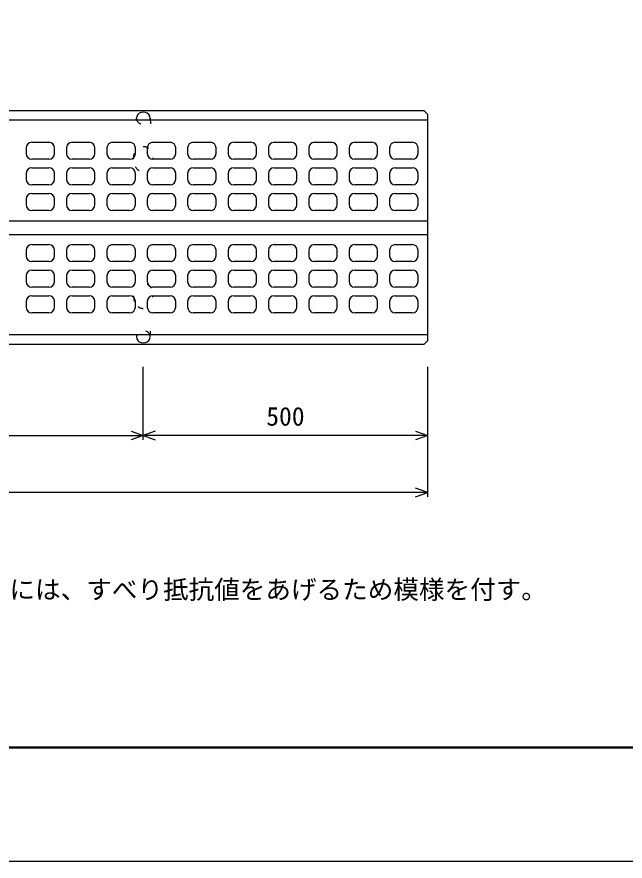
# Model space of a CAD drawing. Units: millimetres, scale not verified. Extents: x -12600 to 12600, y -5940 to 5940.
# Drawn here: x -9477 to -8407, y -5940 to -4455 of the extents above; entities that cross this region are included whole.
import ezdxf
from ezdxf.enums import TextEntityAlignment as Align

# ---------------------------------------------------------------- set-up
doc = ezdxf.new("R2010")
doc.units = ezdxf.units.MM
doc.header["$LTSCALE"] = 40
doc.linetypes.add('DOTTED', pattern=[1.75, 0.25, -1.5])
for name, color, linetype, lineweight in [('0-0_DIM', 7, 'Continuous', 25), ('0-1_Defpoints', 5, 'Continuous', 25), ('0-2_HATCH', 6, 'Continuous', 25), ('0-5_OUTLINE', 3, 'Continuous', 25), ('0-6_OUTLINE2', 4, 'DOTTED', 25), ('0-7_TXT', 7, 'Continuous', 25), ('0-8_WAKU', 3, 'Continuous', 25)]:
    doc.layers.add(name, color=color, linetype=linetype, lineweight=lineweight)
doc.styles.add('ＭＳ ゴシック', font='')
doc.styles.get('ＭＳ ゴシック').set_extended_font_data('MS Gothic')

msp = doc.modelspace()

# ---------------------------------------------------------------- linework, layer by layer
at = {"layer": '0-0_DIM'}
for p, q in [((-9254.31, -5199.02), (-9254.31, -5070.52)), ((-8754.31, -5299.02), (-8754.31, -5070.52)), ((-10254.31, -5191.52), (-9254.31, -5191.52)), ((-8754.31, -5191.52), (-9254.31, -5191.52)), ((-8754.31, -5291.52), (-10754.31, -5291.52))]:
    msp.add_line(p, q, dxfattribs=at)
for points in [[(-9275.46, -5183.82), (-9254.31, -5191.52), (-9275.46, -5199.21)], [(-9233.17, -5183.82), (-9254.31, -5191.52), (-9233.17, -5199.21)], [(-8775.46, -5183.82), (-8754.31, -5191.52), (-8775.46, -5199.21)], [(-8775.46, -5299.21), (-8754.31, -5291.52), (-8775.46, -5283.82)]]:
    msp.add_lwpolyline(points, dxfattribs=at)
at = {"layer": '0-1_Defpoints'}
msp.add_lwpolyline([(-12600, -5940), (-4200, -5940), (-4200, 0), (-12600, 0)], close=True, dxfattribs=at)
at = {"layer": '0-2_HATCH'}
for p, q in [((-9450.31, -4675.52), (-9420.31, -4675.52)), ((-9379.31, -4675.52), (-9349.31, -4675.52)), ((-9308.31, -4675.52), (-9278.31, -4675.52)), ((-9237.31, -4675.52), (-9207.31, -4675.52)), ((-9166.31, -4675.52), (-9136.31, -4675.52)), ((-9095.31, -4675.52), (-9065.31, -4675.52)), ((-9024.31, -4675.52), (-8994.31, -4675.52)), ((-8953.31, -4675.52), (-8923.31, -4675.52)), ((-8882.31, -4675.52), (-8852.31, -4675.52)), ((-8811.31, -4675.52), (-8781.31, -4675.52)), ((-9460.31, -4685.52), (-9460.31, -4695.52)), ((-9410.31, -4695.52), (-9410.31, -4685.52)), ((-9389.31, -4685.52), (-9389.31, -4695.52)), ((-9339.31, -4695.52), (-9339.31, -4685.52)), ((-9318.31, -4685.52), (-9318.31, -4695.52)), ((-9268.31, -4695.52), (-9268.31, -4685.52)), ((-9247.31, -4685.52), (-9247.31, -4695.52)), ((-9197.31, -4695.52), (-9197.31, -4685.52)), ((-9176.31, -4685.52), (-9176.31, -4695.52)), ((-9126.31, -4695.52), (-9126.31, -4685.52)), ((-9105.31, -4685.52), (-9105.31, -4695.52)), ((-9055.31, -4695.52), (-9055.31, -4685.52)), ((-9034.31, -4685.52), (-9034.31, -4695.52)), ((-8984.31, -4695.52), (-8984.31, -4685.52)), ((-8963.31, -4685.52), (-8963.31, -4695.52)), ((-8913.31, -4695.52), (-8913.31, -4685.52)), ((-8892.31, -4685.52), (-8892.31, -4695.52)), ((-8842.31, -4695.52), (-8842.31, -4685.52)), ((-8821.31, -4685.52), (-8821.31, -4695.52)), ((-8771.31, -4695.52), (-8771.31, -4685.52)), ((-9420.31, -4705.52), (-9450.31, -4705.52)), ((-9349.31, -4705.52), (-9379.31, -4705.52)), ((-9278.31, -4705.52), (-9308.31, -4705.52)), ((-9207.31, -4705.52), (-9237.31, -4705.52)), ((-9136.31, -4705.52), (-9166.31, -4705.52)), ((-9065.31, -4705.52), (-9095.31, -4705.52)), ((-8994.31, -4705.52), (-9024.31, -4705.52)), ((-8923.31, -4705.52), (-8953.31, -4705.52)), ((-8852.31, -4705.52), (-8882.31, -4705.52)), ((-8781.31, -4705.52), (-8811.31, -4705.52)), ((-9450.31, -4720.52), (-9420.31, -4720.52)), ((-9379.31, -4720.52), (-9349.31, -4720.52)), ((-9308.31, -4720.52), (-9278.31, -4720.52)), ((-9237.31, -4720.52), (-9207.31, -4720.52)), ((-9166.31, -4720.52), (-9136.31, -4720.52)), ((-9095.31, -4720.52), (-9065.31, -4720.52)), ((-9024.31, -4720.52), (-8994.31, -4720.52)), ((-8953.31, -4720.52), (-8923.31, -4720.52)), ((-8882.31, -4720.52), (-8852.31, -4720.52)), ((-8811.31, -4720.52), (-8781.31, -4720.52)), ((-9460.31, -4730.52), (-9460.31, -4740.52)), ((-9410.31, -4740.52), (-9410.31, -4730.52)), ((-9389.31, -4730.52), (-9389.31, -4740.52)), ((-9339.31, -4740.52), (-9339.31, -4730.52)), ((-9318.31, -4730.52), (-9318.31, -4740.52)), ((-9268.31, -4740.52), (-9268.31, -4730.52)), ((-9247.31, -4730.52), (-9247.31, -4740.52)), ((-9197.31, -4740.52), (-9197.31, -4730.52)), ((-9176.31, -4730.52), (-9176.31, -4740.52)), ((-9126.31, -4740.52), (-9126.31, -4730.52)), ((-9105.31, -4730.52), (-9105.31, -4740.52)), ((-9055.31, -4740.52), (-9055.31, -4730.52)), ((-9034.31, -4730.52), (-9034.31, -4740.52)), ((-8984.31, -4740.52), (-8984.31, -4730.52)), ((-8963.31, -4730.52), (-8963.31, -4740.52)), ((-8913.31, -4740.52), (-8913.31, -4730.52)), ((-8892.31, -4730.52), (-8892.31, -4740.52)), ((-8842.31, -4740.52), (-8842.31, -4730.52)), ((-8821.31, -4730.52), (-8821.31, -4740.52)), ((-8771.31, -4740.52), (-8771.31, -4730.52)), ((-9420.31, -4750.52), (-9450.31, -4750.52)), ((-9349.31, -4750.52), (-9379.31, -4750.52)), ((-9278.31, -4750.52), (-9308.31, -4750.52)), ((-9207.31, -4750.52), (-9237.31, -4750.52)), ((-9136.31, -4750.52), (-9166.31, -4750.52)), ((-9065.31, -4750.52), (-9095.31, -4750.52)), ((-8994.31, -4750.52), (-9024.31, -4750.52)), ((-8923.31, -4750.52), (-8953.31, -4750.52)), ((-8852.31, -4750.52), (-8882.31, -4750.52)), ((-8781.31, -4750.52), (-8811.31, -4750.52)), ((-9450.31, -4765.52), (-9420.31, -4765.52)), ((-9379.31, -4765.52), (-9349.31, -4765.52)), ((-9308.31, -4765.52), (-9278.31, -4765.52)), ((-9237.31, -4765.52), (-9207.31, -4765.52)), ((-9166.31, -4765.52), (-9136.31, -4765.52)), ((-9095.31, -4765.52), (-9065.31, -4765.52)), ((-9024.31, -4765.52), (-8994.31, -4765.52)), ((-8953.31, -4765.52), (-8923.31, -4765.52)), ((-8882.31, -4765.52), (-8852.31, -4765.52)), ((-8811.31, -4765.52), (-8781.31, -4765.52)), ((-9460.31, -4775.52), (-9460.31, -4785.52)), ((-9410.31, -4785.52), (-9410.31, -4775.52)), ((-9389.31, -4775.52), (-9389.31, -4785.52)), ((-9339.31, -4785.52), (-9339.31, -4775.52)), ((-9318.31, -4775.52), (-9318.31, -4785.52)), ((-9268.31, -4785.52), (-9268.31, -4775.52)), ((-9247.31, -4775.52), (-9247.31, -4785.52)), ((-9197.31, -4785.52), (-9197.31, -4775.52)), ((-9176.31, -4775.52), (-9176.31, -4785.52)), ((-9126.31, -4785.52), (-9126.31, -4775.52)), ((-9105.31, -4775.52), (-9105.31, -4785.52)), ((-9055.31, -4785.52), (-9055.31, -4775.52)), ((-9034.31, -4775.52), (-9034.31, -4785.52)), ((-8984.31, -4785.52), (-8984.31, -4775.52)), ((-8963.31, -4775.52), (-8963.31, -4785.52)), ((-8913.31, -4785.52), (-8913.31, -4775.52)), ((-8892.31, -4775.52), (-8892.31, -4785.52)), ((-8842.31, -4785.52), (-8842.31, -4775.52)), ((-8821.31, -4775.52), (-8821.31, -4785.52)), ((-8771.31, -4785.52), (-8771.31, -4775.52)), ((-9420.31, -4795.52), (-9450.31, -4795.52)), ((-9349.31, -4795.52), (-9379.31, -4795.52)), ((-9278.31, -4795.52), (-9308.31, -4795.52)), ((-9207.31, -4795.52), (-9237.31, -4795.52)), ((-9136.31, -4795.52), (-9166.31, -4795.52)), ((-9065.31, -4795.52), (-9095.31, -4795.52)), ((-8994.31, -4795.52), (-9024.31, -4795.52)), ((-8923.31, -4795.52), (-8953.31, -4795.52)), ((-8852.31, -4795.52), (-8882.31, -4795.52)), ((-8781.31, -4795.52), (-8811.31, -4795.52)), ((-9450.31, -4855.52), (-9420.31, -4855.52)), ((-9379.31, -4855.52), (-9349.31, -4855.52)), ((-9308.31, -4855.52), (-9278.31, -4855.52)), ((-9237.31, -4855.52), (-9207.31, -4855.52)), ((-9166.31, -4855.52), (-9136.31, -4855.52)), ((-9095.31, -4855.52), (-9065.31, -4855.52)), ((-9024.31, -4855.52), (-8994.31, -4855.52)), ((-8953.31, -4855.52), (-8923.31, -4855.52)), ((-8882.31, -4855.52), (-8852.31, -4855.52)), ((-8811.31, -4855.52), (-8781.31, -4855.52)), ((-9460.31, -4865.52), (-9460.31, -4875.52)), ((-9410.31, -4875.52), (-9410.31, -4865.52)), ((-9389.31, -4865.52), (-9389.31, -4875.52)), ((-9339.31, -4875.52), (-9339.31, -4865.52)), ((-9318.31, -4865.52), (-9318.31, -4875.52)), ((-9268.31, -4875.52), (-9268.31, -4865.52)), ((-9247.31, -4865.52), (-9247.31, -4875.52)), ((-9197.31, -4875.52), (-9197.31, -4865.52)), ((-9176.31, -4865.52), (-9176.31, -4875.52)), ((-9126.31, -4875.52), (-9126.31, -4865.52)), ((-9105.31, -4865.52), (-9105.31, -4875.52)), ((-9055.31, -4875.52), (-9055.31, -4865.52)), ((-9034.31, -4865.52), (-9034.31, -4875.52)), ((-8984.31, -4875.52), (-8984.31, -4865.52)), ((-8963.31, -4865.52), (-8963.31, -4875.52)), ((-8913.31, -4875.52), (-8913.31, -4865.52)), ((-8892.31, -4865.52), (-8892.31, -4875.52)), ((-8842.31, -4875.52), (-8842.31, -4865.52)), ((-8821.31, -4865.52), (-8821.31, -4875.52)), ((-8771.31, -4875.52), (-8771.31, -4865.52)), ((-9420.31, -4885.52), (-9450.31, -4885.52)), ((-9349.31, -4885.52), (-9379.31, -4885.52)), ((-9278.31, -4885.52), (-9308.31, -4885.52)), ((-9207.31, -4885.52), (-9237.31, -4885.52)), ((-9136.31, -4885.52), (-9166.31, -4885.52)), ((-9065.31, -4885.52), (-9095.31, -4885.52)), ((-8994.31, -4885.52), (-9024.31, -4885.52)), ((-8923.31, -4885.52), (-8953.31, -4885.52)), ((-8852.31, -4885.52), (-8882.31, -4885.52)), ((-8781.31, -4885.52), (-8811.31, -4885.52)), ((-9460.31, -4910.52), (-9460.31, -4920.52)), ((-9450.31, -4900.52), (-9420.31, -4900.52)), ((-9410.31, -4920.52), (-9410.31, -4910.52)), ((-9389.31, -4910.52), (-9389.31, -4920.52)), ((-9379.31, -4900.52), (-9349.31, -4900.52)), ((-9339.31, -4920.52), (-9339.31, -4910.52)), ((-9318.31, -4910.52), (-9318.31, -4920.52)), ((-9308.31, -4900.52), (-9278.31, -4900.52)), ((-9268.31, -4920.52), (-9268.31, -4910.52)), ((-9247.31, -4910.52), (-9247.31, -4920.52)), ((-9237.31, -4900.52), (-9207.31, -4900.52)), ((-9197.31, -4920.52), (-9197.31, -4910.52)), ((-9176.31, -4910.52), (-9176.31, -4920.52)), ((-9166.31, -4900.52), (-9136.31, -4900.52)), ((-9126.31, -4920.52), (-9126.31, -4910.52)), ((-9105.31, -4910.52), (-9105.31, -4920.52)), ((-9095.31, -4900.52), (-9065.31, -4900.52)), ((-9055.31, -4920.52), (-9055.31, -4910.52)), ((-9034.31, -4910.52), (-9034.31, -4920.52)), ((-9024.31, -4900.52), (-8994.31, -4900.52)), ((-8984.31, -4920.52), (-8984.31, -4910.52)), ((-8963.31, -4910.52), (-8963.31, -4920.52)), ((-8953.31, -4900.52), (-8923.31, -4900.52)), ((-8913.31, -4920.52), (-8913.31, -4910.52)), ((-8892.31, -4910.52), (-8892.31, -4920.52)), ((-8882.31, -4900.52), (-8852.31, -4900.52)), ((-8842.31, -4920.52), (-8842.31, -4910.52)), ((-8821.31, -4910.52), (-8821.31, -4920.52)), ((-8811.31, -4900.52), (-8781.31, -4900.52)), ((-8771.31, -4920.52), (-8771.31, -4910.52)), ((-9420.31, -4930.52), (-9450.31, -4930.52)), ((-9349.31, -4930.52), (-9379.31, -4930.52)), ((-9278.31, -4930.52), (-9308.31, -4930.52)), ((-9207.31, -4930.52), (-9237.31, -4930.52)), ((-9136.31, -4930.52), (-9166.31, -4930.52)), ((-9065.31, -4930.52), (-9095.31, -4930.52)), ((-8994.31, -4930.52), (-9024.31, -4930.52)), ((-8923.31, -4930.52), (-8953.31, -4930.52)), ((-8852.31, -4930.52), (-8882.31, -4930.52)), ((-8781.31, -4930.52), (-8811.31, -4930.52)), ((-9460.31, -4955.52), (-9460.31, -4965.52)), ((-9450.31, -4945.52), (-9420.31, -4945.52)), ((-9410.31, -4965.52), (-9410.31, -4955.52)), ((-9389.31, -4955.52), (-9389.31, -4965.52)), ((-9379.31, -4945.52), (-9349.31, -4945.52)), ((-9339.31, -4965.52), (-9339.31, -4955.52)), ((-9318.31, -4955.52), (-9318.31, -4965.52)), ((-9308.31, -4945.52), (-9278.31, -4945.52)), ((-9268.31, -4965.52), (-9268.31, -4955.52)), ((-9247.31, -4955.52), (-9247.31, -4965.52)), ((-9237.31, -4945.52), (-9207.31, -4945.52)), ((-9197.31, -4965.52), (-9197.31, -4955.52)), ((-9176.31, -4955.52), (-9176.31, -4965.52)), ((-9166.31, -4945.52), (-9136.31, -4945.52)), ((-9126.31, -4965.52), (-9126.31, -4955.52)), ((-9105.31, -4955.52), (-9105.31, -4965.52)), ((-9095.31, -4945.52), (-9065.31, -4945.52)), ((-9055.31, -4965.52), (-9055.31, -4955.52)), ((-9034.31, -4955.52), (-9034.31, -4965.52)), ((-9024.31, -4945.52), (-8994.31, -4945.52)), ((-8984.31, -4965.52), (-8984.31, -4955.52)), ((-8963.31, -4955.52), (-8963.31, -4965.52)), ((-8953.31, -4945.52), (-8923.31, -4945.52)), ((-8913.31, -4965.52), (-8913.31, -4955.52)), ((-8892.31, -4955.52), (-8892.31, -4965.52)), ((-8882.31, -4945.52), (-8852.31, -4945.52)), ((-8842.31, -4965.52), (-8842.31, -4955.52)), ((-8821.31, -4955.52), (-8821.31, -4965.52)), ((-8811.31, -4945.52), (-8781.31, -4945.52)), ((-8771.31, -4965.52), (-8771.31, -4955.52)), ((-9420.31, -4975.52), (-9450.31, -4975.52)), ((-9349.31, -4975.52), (-9379.31, -4975.52)), ((-9278.31, -4975.52), (-9308.31, -4975.52)), ((-9207.31, -4975.52), (-9237.31, -4975.52)), ((-9136.31, -4975.52), (-9166.31, -4975.52)), ((-9065.31, -4975.52), (-9095.31, -4975.52)), ((-8994.31, -4975.52), (-9024.31, -4975.52)), ((-8923.31, -4975.52), (-8953.31, -4975.52)), ((-8852.31, -4975.52), (-8882.31, -4975.52)), ((-8781.31, -4975.52), (-8811.31, -4975.52))]:
    msp.add_line(p, q, dxfattribs=at)
for centre, start, end in [((-9450.31, -4685.52), 90, 180), ((-9420.31, -4685.52), 0, 90), ((-9379.31, -4685.52), 90, 180), ((-9349.31, -4685.52), 0, 90), ((-9308.31, -4685.52), 90, 180), ((-9278.31, -4685.52), 0, 90), ((-9237.31, -4685.52), 90, 180), ((-9207.31, -4685.52), 0, 90), ((-9166.31, -4685.52), 90, 180), ((-9136.31, -4685.52), 0, 90), ((-9095.31, -4685.52), 90, 180), ((-9065.31, -4685.52), 0, 90), ((-9024.31, -4685.52), 90, 180), ((-8994.31, -4685.52), 0, 90), ((-8953.31, -4685.52), 90, 180), ((-8923.31, -4685.52), 0, 90), ((-8882.31, -4685.52), 90, 180), ((-8852.31, -4685.52), 0, 90), ((-8811.31, -4685.52), 90, 180), ((-8781.31, -4685.52), 0, 90), ((-9450.31, -4695.52), 180, 270), ((-9420.31, -4695.52), 270, 0), ((-9379.31, -4695.52), 180, 270), ((-9349.31, -4695.52), 270, 0), ((-9308.31, -4695.52), 180, 270), ((-9278.31, -4695.52), 270, 0), ((-9237.31, -4695.52), 180, 270), ((-9207.31, -4695.52), 270, 0), ((-9166.31, -4695.52), 180, 270), ((-9136.31, -4695.52), 270, 0), ((-9095.31, -4695.52), 180, 270), ((-9065.31, -4695.52), 270, 0), ((-9024.31, -4695.52), 180, 270), ((-8994.31, -4695.52), 270, 0), ((-8953.31, -4695.52), 180, 270), ((-8923.31, -4695.52), 270, 0), ((-8882.31, -4695.52), 180, 270), ((-8852.31, -4695.52), 270, 0), ((-8811.31, -4695.52), 180, 270), ((-8781.31, -4695.52), 270, 0), ((-9450.31, -4730.52), 90, 180), ((-9420.31, -4730.52), 0, 90), ((-9379.31, -4730.52), 90, 180), ((-9349.31, -4730.52), 0, 90), ((-9308.31, -4730.52), 90, 180), ((-9278.31, -4730.52), 0, 90), ((-9237.31, -4730.52), 90, 180), ((-9207.31, -4730.52), 0, 90), ((-9166.31, -4730.52), 90, 180), ((-9136.31, -4730.52), 0, 90), ((-9095.31, -4730.52), 90, 180), ((-9065.31, -4730.52), 0, 90), ((-9024.31, -4730.52), 90, 180), ((-8994.31, -4730.52), 0, 90), ((-8953.31, -4730.52), 90, 180), ((-8923.31, -4730.52), 0, 90), ((-8882.31, -4730.52), 90, 180), ((-8852.31, -4730.52), 0, 90), ((-8811.31, -4730.52), 90, 180), ((-8781.31, -4730.52), 0, 90), ((-9450.31, -4740.52), 180, 270), ((-9420.31, -4740.52), 270, 0), ((-9379.31, -4740.52), 180, 270), ((-9349.31, -4740.52), 270, 0), ((-9308.31, -4740.52), 180, 270), ((-9278.31, -4740.52), 270, 0), ((-9237.31, -4740.52), 180, 270), ((-9207.31, -4740.52), 270, 0), ((-9166.31, -4740.52), 180, 270), ((-9136.31, -4740.52), 270, 0), ((-9095.31, -4740.52), 180, 270), ((-9065.31, -4740.52), 270, 0), ((-9024.31, -4740.52), 180, 270), ((-8994.31, -4740.52), 270, 0), ((-8953.31, -4740.52), 180, 270), ((-8923.31, -4740.52), 270, 0), ((-8882.31, -4740.52), 180, 270), ((-8852.31, -4740.52), 270, 0), ((-8811.31, -4740.52), 180, 270), ((-8781.31, -4740.52), 270, 0), ((-9450.31, -4775.52), 90, 180), ((-9420.31, -4775.52), 0, 90), ((-9379.31, -4775.52), 90, 180), ((-9349.31, -4775.52), 0, 90), ((-9308.31, -4775.52), 90, 180), ((-9278.31, -4775.52), 0, 90), ((-9237.31, -4775.52), 90, 180), ((-9207.31, -4775.52), 0, 90), ((-9166.31, -4775.52), 90, 180), ((-9136.31, -4775.52), 0, 90), ((-9095.31, -4775.52), 90, 180), ((-9065.31, -4775.52), 0, 90), ((-9024.31, -4775.52), 90, 180), ((-8994.31, -4775.52), 0, 90), ((-8953.31, -4775.52), 90, 180), ((-8923.31, -4775.52), 0, 90), ((-8882.31, -4775.52), 90, 180), ((-8852.31, -4775.52), 0, 90), ((-8811.31, -4775.52), 90, 180), ((-8781.31, -4775.52), 0, 90), ((-9450.31, -4785.52), 180, 270), ((-9420.31, -4785.52), 270, 0), ((-9379.31, -4785.52), 180, 270), ((-9349.31, -4785.52), 270, 0), ((-9308.31, -4785.52), 180, 270), ((-9278.31, -4785.52), 270, 0), ((-9237.31, -4785.52), 180, 270), ((-9207.31, -4785.52), 270, 0), ((-9166.31, -4785.52), 180, 270), ((-9136.31, -4785.52), 270, 0), ((-9095.31, -4785.52), 180, 270), ((-9065.31, -4785.52), 270, 0), ((-9024.31, -4785.52), 180, 270), ((-8994.31, -4785.52), 270, 0), ((-8953.31, -4785.52), 180, 270), ((-8923.31, -4785.52), 270, 0), ((-8882.31, -4785.52), 180, 270), ((-8852.31, -4785.52), 270, 0), ((-8811.31, -4785.52), 180, 270), ((-8781.31, -4785.52), 270, 0), ((-9450.31, -4865.52), 90, 180), ((-9420.31, -4865.52), 0, 90), ((-9379.31, -4865.52), 90, 180), ((-9349.31, -4865.52), 0, 90), ((-9308.31, -4865.52), 90, 180), ((-9278.31, -4865.52), 0, 90), ((-9237.31, -4865.52), 90, 180), ((-9207.31, -4865.52), 0, 90), ((-9166.31, -4865.52), 90, 180), ((-9136.31, -4865.52), 0, 90), ((-9095.31, -4865.52), 90, 180), ((-9065.31, -4865.52), 0, 90), ((-9024.31, -4865.52), 90, 180), ((-8994.31, -4865.52), 0, 90), ((-8953.31, -4865.52), 90, 180), ((-8923.31, -4865.52), 0, 90), ((-8882.31, -4865.52), 90, 180), ((-8852.31, -4865.52), 0, 90), ((-8811.31, -4865.52), 90, 180), ((-8781.31, -4865.52), 0, 90), ((-9450.31, -4875.52), 180, 270), ((-9420.31, -4875.52), 270, 0), ((-9379.31, -4875.52), 180, 270), ((-9349.31, -4875.52), 270, 0), ((-9308.31, -4875.52), 180, 270), ((-9278.31, -4875.52), 270, 0), ((-9237.31, -4875.52), 180, 270), ((-9207.31, -4875.52), 270, 0), ((-9166.31, -4875.52), 180, 270), ((-9136.31, -4875.52), 270, 0), ((-9095.31, -4875.52), 180, 270), ((-9065.31, -4875.52), 270, 0), ((-9024.31, -4875.52), 180, 270), ((-8994.31, -4875.52), 270, 0), ((-8953.31, -4875.52), 180, 270), ((-8923.31, -4875.52), 270, 0), ((-8882.31, -4875.52), 180, 270), ((-8852.31, -4875.52), 270, 0), ((-8811.31, -4875.52), 180, 270), ((-8781.31, -4875.52), 270, 0), ((-9450.31, -4910.52), 90, 180), ((-9420.31, -4910.52), 0, 90), ((-9379.31, -4910.52), 90, 180), ((-9349.31, -4910.52), 0, 90), ((-9308.31, -4910.52), 90, 180), ((-9278.31, -4910.52), 0, 90), ((-9237.31, -4910.52), 90, 180), ((-9207.31, -4910.52), 0, 90), ((-9166.31, -4910.52), 90, 180), ((-9136.31, -4910.52), 0, 90), ((-9095.31, -4910.52), 90, 180), ((-9065.31, -4910.52), 0, 90), ((-9024.31, -4910.52), 90, 180), ((-8994.31, -4910.52), 0, 90), ((-8953.31, -4910.52), 90, 180), ((-8923.31, -4910.52), 0, 90), ((-8882.31, -4910.52), 90, 180), ((-8852.31, -4910.52), 0, 90), ((-8811.31, -4910.52), 90, 180), ((-8781.31, -4910.52), 0, 90), ((-9450.31, -4920.52), 180, 270), ((-9420.31, -4920.52), 270, 0), ((-9379.31, -4920.52), 180, 270), ((-9349.31, -4920.52), 270, 0), ((-9308.31, -4920.52), 180, 270), ((-9278.31, -4920.52), 270, 0), ((-9237.31, -4920.52), 180, 270), ((-9207.31, -4920.52), 270, 0), ((-9166.31, -4920.52), 180, 270), ((-9136.31, -4920.52), 270, 0), ((-9095.31, -4920.52), 180, 270), ((-9065.31, -4920.52), 270, 0), ((-9024.31, -4920.52), 180, 270), ((-8994.31, -4920.52), 270, 0), ((-8953.31, -4920.52), 180, 270), ((-8923.31, -4920.52), 270, 0), ((-8882.31, -4920.52), 180, 270), ((-8852.31, -4920.52), 270, 0), ((-8811.31, -4920.52), 180, 270), ((-8781.31, -4920.52), 270, 0), ((-9450.31, -4955.52), 90, 180), ((-9420.31, -4955.52), 0, 90), ((-9379.31, -4955.52), 90, 180), ((-9349.31, -4955.52), 0, 90), ((-9308.31, -4955.52), 90, 180), ((-9278.31, -4955.52), 0, 90), ((-9237.31, -4955.52), 90, 180), ((-9207.31, -4955.52), 0, 90), ((-9166.31, -4955.52), 90, 180), ((-9136.31, -4955.52), 0, 90), ((-9095.31, -4955.52), 90, 180), ((-9065.31, -4955.52), 0, 90), ((-9024.31, -4955.52), 90, 180), ((-8994.31, -4955.52), 0, 90), ((-8953.31, -4955.52), 90, 180), ((-8923.31, -4955.52), 0, 90), ((-8882.31, -4955.52), 90, 180), ((-8852.31, -4955.52), 0, 90), ((-8811.31, -4955.52), 90, 180), ((-8781.31, -4955.52), 0, 90), ((-9450.31, -4965.52), 180, 270), ((-9420.31, -4965.52), 270, 0), ((-9379.31, -4965.52), 180, 270), ((-9349.31, -4965.52), 270, 0), ((-9308.31, -4965.52), 180, 270), ((-9278.31, -4965.52), 270, 0), ((-9237.31, -4965.52), 180, 270), ((-9207.31, -4965.52), 270, 0), ((-9166.31, -4965.52), 180, 270), ((-9136.31, -4965.52), 270, 0), ((-9095.31, -4965.52), 180, 270), ((-9065.31, -4965.52), 270, 0), ((-9024.31, -4965.52), 180, 270), ((-8994.31, -4965.52), 270, 0), ((-8953.31, -4965.52), 180, 270), ((-8923.31, -4965.52), 270, 0), ((-8882.31, -4965.52), 180, 270), ((-8852.31, -4965.52), 270, 0), ((-8811.31, -4965.52), 180, 270), ((-8781.31, -4965.52), 270, 0)]:
    msp.add_arc(centre, 10, start, end, dxfattribs=at)
at = {"layer": '0-5_OUTLINE'}
for p, q in [((-8760.31, -4620.52), (-10748.31, -4620.52)), ((-8760.31, -4620.52), (-8754.31, -4626.52)), ((-8754.31, -5024.52), (-8754.31, -4626.52)), ((-8754.31, -4636.52), (-10754.31, -4636.52)), ((-8754.31, -5014.52), (-10754.31, -5014.52)), ((-10748.31, -5030.52), (-8760.31, -5030.52)), ((-8760.31, -5030.52), (-8754.31, -5024.52))]:
    msp.add_line(p, q, dxfattribs=at)
at = {"layer": '0-6_OUTLINE2'}
for p, q in [((-9271.31, -4705.32), (-9266.31, -4633.32)), ((-9242.31, -4633.32), (-9237.31, -4705.32)), ((-9271.31, -4945.72), (-9266.31, -5017.72)), ((-9242.31, -5017.72), (-9237.31, -4945.72))]:
    msp.add_line(p, q, dxfattribs=at)
at = {"layer": '0-6_OUTLINE2', "linetype": 'Continuous'}
for p, q in [((-9498.81, -4813.52), (-8754.31, -4813.52)), ((-9498.81, -4837.52), (-8754.31, -4837.52))]:
    msp.add_line(p, q, dxfattribs=at)
for centre, start_param, end_param in [((-9254.31, -4633.32), 5.9823728, 9.7255904), ((-9254.31, -5017.72), 2.8407802, 6.5839978)]:
    msp.add_ellipse(centre, major_axis=(12, 0), ratio=0.9, start_param=start_param, end_param=end_param, dxfattribs=at)
at = {"layer": '0-6_OUTLINE2'}
for centre, start_param, end_param in [((-9254.31, -4633.32), 3.4424051, 5.9823728), ((-9254.31, -5017.72), 0.3008125, 2.8407802)]:
    msp.add_ellipse(centre, major_axis=(12, 0), ratio=0.9, start_param=start_param, end_param=end_param, dxfattribs=at)
for centre, major_axis in [((-9254.31, -4705.32), (0, 22.61)), ((-9254.31, -4945.72), (0, -22.61))]:
    msp.add_ellipse(centre, major_axis=major_axis, ratio=0.75188, dxfattribs=at)
at = {"layer": '0-8_WAKU', "lineweight": 50}
msp.add_lwpolyline([(-12400, -5740), (-4400, -5740), (-4400, -200), (-12400, -200)], close=True, dxfattribs=at)

# ---------------------------------------------------------------- texts
at = {"layer": '0-0_DIM', "style": 'ＭＳ ゴシック'}
msp.add_text('500', height=32.99, dxfattribs=at).set_placement((-9038.06, -5184.02), align=Align.BOTTOM_LEFT)
at = {"layer": '0-7_TXT', "style": 'ＭＳ ゴシック'}
msp.add_text('※上部縁塊上面には、すべり抵抗値をあげるため模様を付す。', height=32.99, dxfattribs=at).set_placement((-9804.62, -5488.65), align=Align.BOTTOM_LEFT)

doc.saveas('drawing.dxf')
